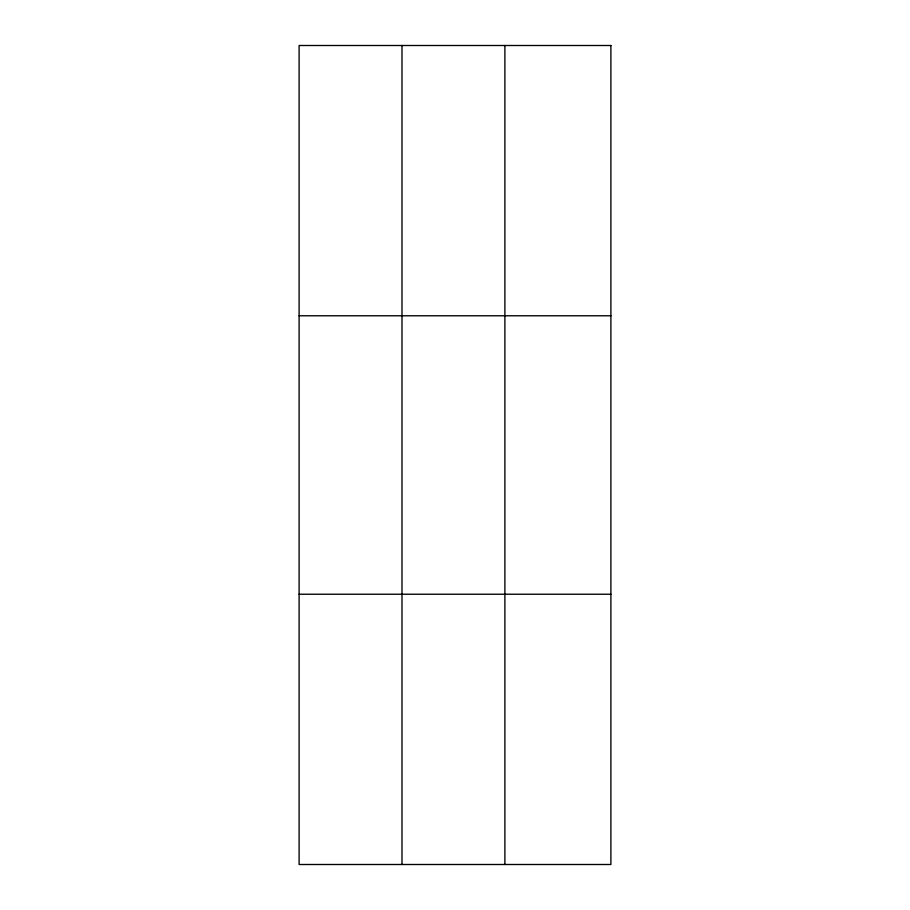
<?xml version="1.0" encoding="UTF-8"?>
<svg xmlns="http://www.w3.org/2000/svg" width="910" height="910" viewBox="0 0 910 910"><rect width="100%" height="100%" fill="white"/><g stroke="black" fill="none" stroke-linecap="round" stroke-linejoin="round"><path stroke-width="1.36" d="M401.992 45.5L401.992 864.5M504.891 45.5L504.891 864.5M299.106 315.77L610.894 315.77M299.106 594.23L610.894 594.23M610.894 45.5L610.894 864.5L299.106 864.5L299.106 45.5L610.894 45.5"/></g></svg>
